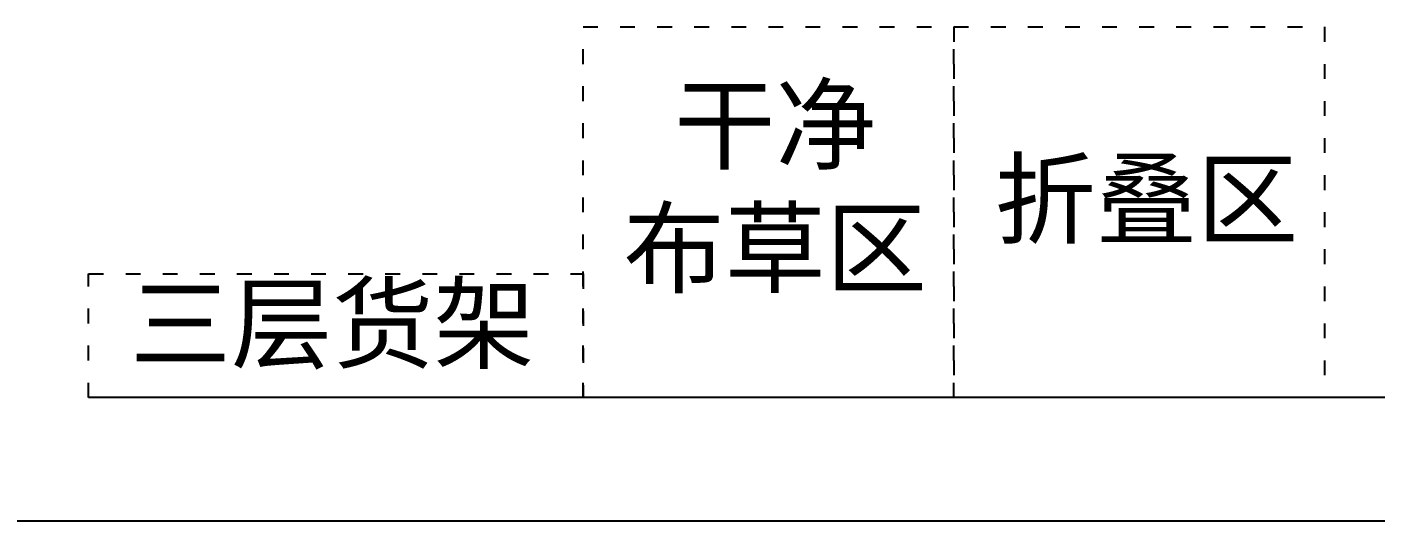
# Model space of a CAD drawing. Header units: millimetres. Extents: x 8553 to 58453, y 11523 to 43612.
# Drawn here: x 29954 to 40861, y 11523 to 15523 of the extents above; entities that cross this region are included whole.
import ezdxf

# ---------------------------------------------------------------- set-up
doc = ezdxf.new("R2010")
doc.units = ezdxf.units.MM
doc.linetypes.add('ACAD_ISO03W100', pattern=[30, 12, -18])
doc.layers.add('font_blue', color=142, linetype='Continuous')
doc.layers.add('wall', color=250, linetype='Continuous')
doc.styles.get("Standard").update_dxf_attribs({"font": 'arial.ttf', "height": 150})

msp = doc.modelspace()

# ---------------------------------------------------------------- linework, layer by layer
at = {"layer": 'wall'}
for p, q in [((52819.244, 12522.963), (30453.433, 12522.963)), ((56553.433, 11522.963), (23453.433, 11522.963))]:
    msp.add_line(p, q, dxfattribs=at)
at = {"layer": 'wall', "linetype": 'ACAD_ISO03W100', "ltscale": 10}
for points in [[(34453.433, 15522.963), (37453.433, 15522.963), (37453.433, 12522.963), (34453.433, 12522.963)], [(37453.433, 15522.963), (40453.433, 15522.963), (40453.433, 12522.963), (37453.433, 12522.963)], [(30453.433, 13522.963), (34453.433, 13522.963), (34453.433, 12522.963), (30453.433, 12522.963)]]:
    msp.add_lwpolyline(points, close=True, dxfattribs=at)

# ---------------------------------------------------------------- texts
at = {"layer": 'font_blue', "char_height": 600, "attachment_point": 1}
for s, width, insert in [('\\pi392.85796;{\\fSimSun|b0|i0|c134|p2;干净\\P\\pi-17.75656;布草区}', 2431.52598, (34798.053, 15032.247)), ('\\pi-14.40461;{\\fSimSun|b0|i0|c134|p2;折叠区}', 2431.52598, (37798.053, 14429.381)), ('\\pi-17.754;{\\fSimSun|b0|i0|c134|p2;三层货架}', 3534.33607, (30805.962, 13421.487))]:
    msp.add_mtext_dynamic_manual_height_columns(s, width=width, gutter_width=1500, heights=[0], dxfattribs=dict(at, insert=insert))

doc.saveas('drawing.dxf')
